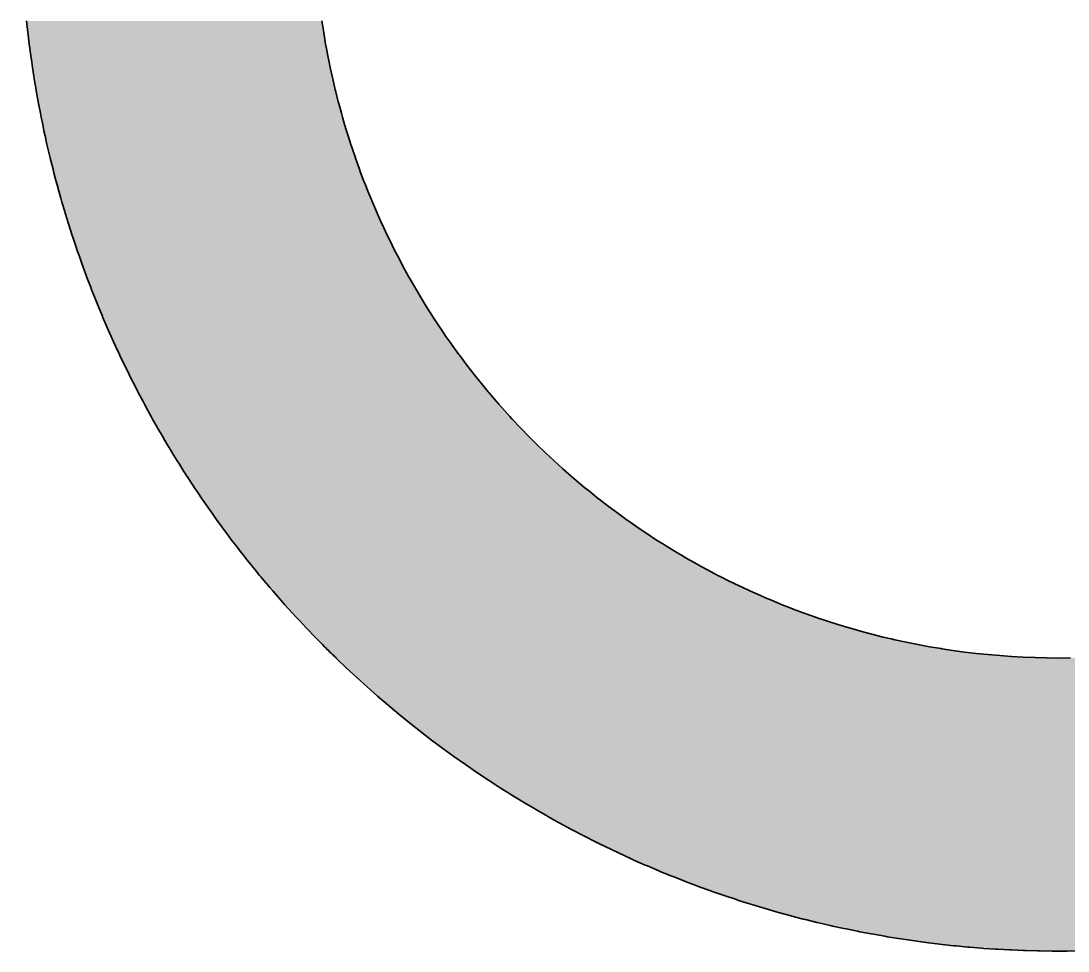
# Model space of a CAD drawing. Header units: inches. Extents: x -225 to -89, y -302 to -258.
# Drawn here: x -169.6341 to -169.4793, y -267.4532 to -267.3157 of the extents above; entities that cross this region are included whole.
import ezdxf

# ---------------------------------------------------------------- set-up
doc = ezdxf.new("R2010")
doc.units = ezdxf.units.IN
doc.header["$MEASUREMENT"] = 0
doc.layers.add('A-Elev-Line-01', color=252, linetype='Continuous', lineweight=35)

# ---------------------------------------------------------------- blocks, each defined once
blk = doc.blocks.new('*U15')
at = {"color": 40, "linetype": 'Continuous'}
for p, q in [((629.392, 1126.053), (629.392, 1126.049)), ((629.392, 1126.049), (629.505, 1125.035)), ((655.085, 1126.053), (655.086, 1126.049)), ((655.086, 1126.049), (655.243, 1125.035)), ((629.505, 1125.035), (629.526, 1124.85)), ((655.243, 1125.035), (655.274, 1124.85)), ((629.526, 1124.85), (629.629, 1124.023)), ((655.274, 1124.85), (655.415, 1124.023)), ((629.629, 1124.023), (629.675, 1123.649)), ((629.675, 1123.649), (629.763, 1123.014)), ((655.415, 1124.023), (655.485, 1123.649)), ((655.485, 1123.649), (655.604, 1123.014)), ((629.763, 1123.014), (629.841, 1122.449)), ((629.841, 1122.449), (629.908, 1122.009)), ((655.604, 1123.014), (655.719, 1122.449)), ((655.719, 1122.449), (655.808, 1122.009)), ((629.908, 1122.009), (630.023, 1121.252)), ((655.808, 1122.009), (655.974, 1121.252)), ((630.023, 1121.252), (630.064, 1121.006)), ((630.064, 1121.006), (630.221, 1120.058)), ((655.974, 1121.252), (656.029, 1121.006)), ((656.029, 1121.006), (656.253, 1120.058)), ((630.221, 1120.058), (630.23, 1120.008)), ((630.23, 1120.008), (630.409, 1119.013)), ((656.253, 1120.058), (656.265, 1120.008)), ((656.265, 1120.008), (656.517, 1119.013)), ((630.409, 1119.013), (630.435, 1118.866)), ((630.435, 1118.866), (630.599, 1118.022)), ((656.517, 1119.013), (656.556, 1118.866)), ((656.556, 1118.866), (656.784, 1118.022)), ((630.599, 1118.022), (630.665, 1117.677)), ((656.784, 1118.022), (656.884, 1117.677)), ((630.665, 1117.677), (630.798, 1117.036)), ((630.798, 1117.036), (630.911, 1116.492)), ((656.884, 1117.677), (657.068, 1117.036)), ((657.068, 1117.036), (657.234, 1116.492)), ((630.911, 1116.492), (631.008, 1116.054)), ((631.008, 1116.054), (631.173, 1115.31)), ((657.234, 1116.492), (657.367, 1116.054)), ((657.367, 1116.054), (657.607, 1115.31)), ((631.173, 1115.31), (631.228, 1115.078)), ((631.228, 1115.078), (631.451, 1114.131)), ((657.607, 1115.31), (657.681, 1115.078)), ((657.681, 1115.078), (658.003, 1114.131)), ((631.451, 1114.131), (631.457, 1114.106)), ((631.457, 1114.106), (631.698, 1113.139)), ((658.003, 1114.131), (658.011, 1114.106)), ((658.011, 1114.106), (658.356, 1113.139)), ((631.698, 1113.139), (631.744, 1112.956)), ((658.356, 1113.139), (658.425, 1112.956)), ((631.744, 1112.956), (631.949, 1112.179)), ((658.425, 1112.956), (658.717, 1112.179)), ((631.949, 1112.179), (632.053, 1111.786)), ((632.053, 1111.786), (632.21, 1111.224)), ((658.717, 1112.179), (658.871, 1111.786)), ((658.871, 1111.786), (659.092, 1111.224)), ((632.21, 1111.224), (632.378, 1110.619)), ((632.378, 1110.619), (632.479, 1110.275)), ((659.092, 1111.224), (659.341, 1110.619)), ((659.341, 1110.619), (659.483, 1110.275)), ((632.479, 1110.275), (632.718, 1109.457)), ((659.483, 1110.275), (659.835, 1109.457)), ((632.718, 1109.457), (632.757, 1109.332)), ((632.757, 1109.332), (633.045, 1108.396)), ((659.835, 1109.457), (659.889, 1109.332)), ((659.889, 1109.332), (660.309, 1108.396)), ((633.045, 1108.396), (633.074, 1108.3)), ((633.074, 1108.3), (633.343, 1107.467)), ((660.309, 1108.396), (660.354, 1108.3)), ((660.354, 1108.3), (660.745, 1107.467)), ((633.343, 1107.467), (633.445, 1107.148)), ((633.445, 1107.148), (633.649, 1106.545)), ((660.745, 1107.467), (660.9, 1107.148)), ((660.9, 1107.148), (661.195, 1106.545)), ((633.649, 1106.545), (633.832, 1106)), ((633.832, 1106), (633.963, 1105.63)), ((661.195, 1106.545), (661.471, 1106)), ((661.471, 1106), (661.659, 1105.63)), ((633.963, 1105.63), (634.234, 1104.858)), ((661.659, 1105.63), (662.066, 1104.858)), ((634.234, 1104.858), (634.284, 1104.722)), ((634.284, 1104.722), (634.615, 1103.822)), ((662.066, 1104.858), (662.138, 1104.722)), ((662.138, 1104.722), (662.631, 1103.822)), ((634.615, 1103.822), (634.652, 1103.722)), ((634.652, 1103.722), (634.955, 1102.93)), ((662.631, 1103.822), (662.688, 1103.722)), ((662.688, 1103.722), (663.139, 1102.93)), ((634.955, 1102.93), (635.084, 1102.591)), ((635.084, 1102.591), (635.301, 1102.046)), ((663.139, 1102.93), (663.339, 1102.591)), ((663.339, 1102.591), (663.66, 1102.046)), ((635.301, 1102.046), (635.532, 1101.466)), ((635.532, 1101.466), (635.654, 1101.171)), ((663.66, 1102.046), (664.015, 1101.466)), ((664.015, 1101.466), (664.196, 1101.171)), ((635.654, 1101.171), (635.995, 1100.347)), ((664.196, 1101.171), (664.718, 1100.347)), ((635.995, 1100.347), (636.013, 1100.304)), ((636.013, 1100.304), (636.382, 1099.446)), ((664.718, 1100.347), (664.745, 1100.304)), ((664.745, 1100.304), (665.308, 1099.446)), ((636.382, 1099.446), (636.473, 1099.235)), ((636.473, 1099.235), (636.757, 1098.597)), ((636.757, 1098.597), (636.965, 1098.129)), ((665.308, 1099.446), (665.451, 1099.235)), ((665.451, 1099.235), (665.884, 1098.597)), ((665.884, 1098.597), (666.213, 1098.129)), ((636.965, 1098.129), (637.137, 1097.757)), ((637.137, 1097.757), (637.473, 1097.029)), ((666.213, 1098.129), (666.474, 1097.757)), ((666.474, 1097.757), (667.003, 1097.029)), ((637.473, 1097.029), (637.522, 1096.927)), ((637.522, 1096.927), (637.914, 1096.106)), ((667.003, 1097.029), (667.077, 1096.927)), ((667.077, 1096.927), (667.693, 1096.106)), ((637.914, 1096.106), (637.995, 1095.937)), ((637.995, 1095.937), (638.312, 1095.295)), ((667.693, 1096.106), (667.824, 1095.937)), ((667.824, 1095.937), (668.322, 1095.295)), ((638.312, 1095.295), (638.531, 1094.851)), ((668.322, 1095.295), (668.678, 1094.851)), ((638.531, 1094.851), (638.714, 1094.495)), ((638.714, 1094.495), (639.083, 1093.773)), ((668.678, 1094.851), (668.964, 1094.495)), ((668.964, 1094.495), (669.561, 1093.773)), ((639.083, 1093.773), (639.119, 1093.704)), ((639.119, 1093.704), (639.531, 1092.924)), ((669.561, 1093.773), (669.618, 1093.704)), ((669.618, 1093.704), (670.285, 1092.924)), ((639.531, 1092.924), (639.648, 1092.703)), ((639.648, 1092.703), (639.947, 1092.155)), ((670.285, 1092.924), (670.48, 1092.703)), ((670.48, 1092.703), (670.964, 1092.155)), ((639.947, 1092.155), (640.228, 1091.64)), ((640.228, 1091.64), (640.365, 1091.396)), ((640.365, 1091.396), (640.786, 1090.649)), ((670.964, 1092.155), (671.433, 1091.64)), ((671.433, 1091.64), (671.655, 1091.396)), ((671.655, 1091.396), (672.358, 1090.649)), ((640.786, 1090.649), (640.822, 1090.585)), ((640.822, 1090.585), (641.213, 1089.912)), ((672.358, 1090.649), (672.42, 1090.585)), ((672.42, 1090.585), (673.073, 1089.912)), ((641.213, 1089.912), (641.43, 1089.538)), ((641.43, 1089.538), (641.64, 1089.187)), ((673.073, 1089.912), (673.448, 1089.538)), ((673.448, 1089.538), (673.799, 1089.187)), ((641.64, 1089.187), (642.053, 1088.499)), ((673.799, 1089.187), (674.511, 1088.499)), ((642.053, 1088.499), (642.068, 1088.474)), ((642.068, 1088.474), (642.501, 1087.773)), ((642.501, 1087.773), (642.689, 1087.469)), ((674.511, 1088.499), (674.537, 1088.474)), ((674.537, 1088.474), (675.286, 1087.773)), ((675.286, 1087.773), (675.62, 1087.469)), ((642.689, 1087.469), (642.934, 1087.083)), ((642.934, 1087.083), (643.338, 1086.447)), ((675.62, 1087.469), (676.046, 1087.083)), ((676.046, 1087.083), (676.769, 1086.447)), ((643.338, 1086.447), (643.366, 1086.406)), ((643.366, 1086.406), (643.801, 1085.74)), ((676.769, 1086.447), (676.816, 1086.406)), ((676.816, 1086.406), (677.598, 1085.74)), ((643.801, 1085.74), (644.002, 1085.435)), ((644.002, 1085.435), (644.236, 1085.088)), ((644.236, 1085.088), (644.667, 1084.448)), ((677.598, 1085.74), (677.969, 1085.435)), ((677.969, 1085.435), (678.39, 1085.088)), ((678.39, 1085.088), (679.192, 1084.448)), ((644.667, 1084.448), (644.679, 1084.431)), ((644.679, 1084.431), (645.102, 1083.82)), ((679.192, 1084.448), (679.213, 1084.431)), ((679.213, 1084.431), (680.004, 1083.82)), ((645.102, 1083.82), (645.369, 1083.436)), ((645.369, 1083.436), (645.533, 1083.206)), ((645.533, 1083.206), (645.963, 1082.604)), ((680.004, 1083.82), (680.518, 1083.436)), ((680.518, 1083.436), (680.826, 1083.206)), ((680.826, 1083.206), (681.657, 1082.604)), ((645.963, 1082.604), (646.073, 1082.451)), ((646.073, 1082.451), (646.392, 1082.016)), ((681.657, 1082.604), (681.877, 1082.451)), ((681.877, 1082.451), (682.498, 1082.016)), ((646.392, 1082.016), (646.789, 1081.475)), ((646.789, 1081.475), (646.814, 1081.442)), ((646.814, 1081.442), (647.238, 1080.881)), ((682.498, 1082.016), (683.299, 1081.475)), ((683.299, 1081.475), (683.348, 1081.442)), ((683.348, 1081.442), (684.208, 1080.881)), ((647.238, 1080.881), (647.519, 1080.509)), ((647.519, 1080.509), (647.656, 1080.333)), ((684.208, 1080.881), (684.797, 1080.509)), ((684.797, 1080.509), (685.076, 1080.333)), ((647.656, 1080.333), (648.07, 1079.799)), ((648.07, 1079.799), (648.262, 1079.552)), ((648.262, 1079.552), (648.48, 1079.28)), ((685.076, 1080.333), (685.952, 1079.799)), ((685.952, 1079.799), (686.373, 1079.552)), ((686.373, 1079.552), (686.837, 1079.28)), ((648.48, 1079.28), (648.883, 1078.774)), ((648.883, 1078.774), (649.017, 1078.606)), ((649.017, 1078.606), (649.283, 1078.283)), ((686.837, 1079.28), (687.73, 1078.774)), ((687.73, 1078.774), (688.038, 1078.606)), ((688.038, 1078.606), (688.631, 1078.283)), ((649.283, 1078.283), (649.674, 1077.806)), ((649.674, 1077.806), (649.785, 1077.67)), ((649.785, 1077.67), (650.061, 1077.343)), ((688.631, 1078.283), (689.539, 1077.806)), ((689.539, 1077.806), (689.807, 1077.67)), ((689.807, 1077.67), (690.455, 1077.343)), ((650.061, 1077.343), (650.439, 1076.895)), ((650.439, 1076.895), (650.566, 1076.745)), ((650.566, 1076.745), (650.811, 1076.461)), ((690.455, 1077.343), (691.378, 1076.895)), ((691.378, 1076.895), (691.701, 1076.745)), ((691.701, 1076.745), (692.309, 1076.461)), ((650.811, 1076.461), (651.174, 1076.043)), ((651.174, 1076.043), (651.359, 1075.83)), ((651.359, 1075.83), (651.528, 1075.639)), ((692.309, 1076.461), (693.245, 1076.043)), ((693.245, 1076.043), (693.743, 1075.83)), ((693.743, 1075.83), (694.189, 1075.639)), ((651.528, 1075.639), (651.874, 1075.25)), ((651.874, 1075.25), (652.164, 1074.925)), ((652.164, 1074.925), (652.208, 1074.876)), ((694.189, 1075.639), (695.139, 1075.25)), ((695.139, 1075.25), (695.969, 1074.925)), ((695.969, 1074.925), (696.094, 1074.876)), ((652.208, 1074.876), (652.536, 1074.518)), ((652.536, 1074.518), (652.85, 1074.174)), ((652.85, 1074.174), (652.981, 1074.032)), ((652.981, 1074.032), (653.155, 1073.847)), ((696.094, 1074.876), (697.056, 1074.518)), ((697.056, 1074.518), (698.023, 1074.174)), ((698.023, 1074.174), (698.446, 1074.032)), ((698.446, 1074.032), (698.995, 1073.847)), ((653.155, 1073.847), (653.448, 1073.534)), ((653.448, 1073.534), (653.727, 1073.237)), ((653.727, 1073.237), (653.81, 1073.149)), ((653.81, 1073.149), (653.996, 1072.956)), ((698.995, 1073.847), (699.973, 1073.534)), ((699.973, 1073.534), (700.955, 1073.237)), ((700.955, 1073.237), (701.263, 1073.149)), ((701.263, 1073.149), (701.942, 1072.956)), ((653.996, 1072.956), (654.253, 1072.69)), ((654.253, 1072.69), (654.494, 1072.44)), ((654.494, 1072.44), (654.65, 1072.278)), ((654.65, 1072.278), (654.722, 1072.206)), ((654.722, 1072.206), (654.938, 1071.987)), ((701.942, 1072.956), (702.933, 1072.69)), ((702.933, 1072.69), (703.928, 1072.44)), ((703.928, 1072.44), (704.62, 1072.278)), ((704.62, 1072.278), (704.927, 1072.206)), ((704.927, 1072.206), (705.93, 1071.987)), ((654.938, 1071.987), (655.139, 1071.785)), ((655.139, 1071.785), (655.324, 1071.599)), ((655.324, 1071.599), (655.493, 1071.428)), ((655.493, 1071.428), (655.503, 1071.418)), ((655.503, 1071.418), (655.65, 1071.274)), ((655.65, 1071.274), (655.791, 1071.135)), ((705.93, 1071.987), (706.936, 1071.785)), ((706.936, 1071.785), (707.945, 1071.599)), ((707.945, 1071.599), (708.957, 1071.428)), ((708.957, 1071.428), (709.023, 1071.418)), ((709.023, 1071.418), (709.972, 1071.274)), ((709.972, 1071.274), (710.988, 1071.135)), ((655.791, 1071.135), (655.915, 1071.013)), ((655.915, 1071.013), (656.023, 1070.907)), ((656.023, 1070.907), (656.115, 1070.817)), ((656.115, 1070.817), (656.19, 1070.743)), ((656.19, 1070.743), (656.248, 1070.686)), ((656.248, 1070.686), (656.291, 1070.644)), ((656.291, 1070.644), (656.316, 1070.619)), ((656.316, 1070.619), (656.325, 1070.61)), ((656.325, 1070.61), (656.367, 1070.57)), ((656.367, 1070.57), (657.242, 1069.733)), ((710.988, 1071.135), (712.007, 1071.013)), ((712.007, 1071.013), (713.028, 1070.907)), ((713.028, 1070.907), (714.05, 1070.817)), ((714.05, 1070.817), (715.074, 1070.743)), ((715.074, 1070.743), (716.098, 1070.686)), ((716.098, 1070.686), (717.124, 1070.644)), ((717.124, 1070.644), (718.149, 1070.619)), ((718.149, 1070.619), (719.176, 1070.61)), ((720.202, 1070.618), (719.176, 1070.61)), ((657.242, 1069.733), (658.128, 1068.908)), ((658.128, 1068.908), (659.025, 1068.095)), ((659.025, 1068.095), (659.933, 1067.294)), ((659.933, 1067.294), (660.852, 1066.505)), ((660.852, 1066.505), (661.781, 1065.729)), ((661.781, 1065.729), (662.72, 1064.965)), ((662.72, 1064.965), (663.67, 1064.214)), ((663.67, 1064.214), (664.63, 1063.476)), ((664.63, 1063.476), (665.599, 1062.751)), ((665.599, 1062.751), (666.578, 1062.038)), ((666.578, 1062.038), (667.567, 1061.339)), ((667.567, 1061.339), (668.565, 1060.653)), ((668.565, 1060.653), (669.572, 1059.981)), ((669.572, 1059.981), (670.417, 1059.433)), ((670.417, 1059.433), (670.587, 1059.322)), ((670.587, 1059.322), (671.44, 1058.785)), ((671.44, 1058.785), (671.612, 1058.677)), ((671.612, 1058.677), (672.472, 1058.151)), ((672.472, 1058.151), (672.645, 1058.046)), ((672.645, 1058.046), (673.512, 1057.532)), ((673.512, 1057.532), (673.687, 1057.428)), ((673.687, 1057.428), (674.561, 1056.926)), ((674.561, 1056.926), (674.736, 1056.825)), ((674.736, 1056.825), (675.617, 1056.334)), ((675.617, 1056.334), (675.794, 1056.236)), ((675.794, 1056.236), (676.681, 1055.757)), ((676.681, 1055.757), (676.86, 1055.661)), ((676.86, 1055.661), (677.753, 1055.194)), ((677.753, 1055.194), (677.933, 1055.1)), ((677.933, 1055.1), (678.833, 1054.645)), ((678.833, 1054.645), (679.013, 1054.554)), ((679.013, 1054.554), (679.919, 1054.111)), ((679.919, 1054.111), (680.101, 1054.022)), ((680.101, 1054.022), (681.013, 1053.591)), ((681.013, 1053.591), (681.196, 1053.505)), ((681.196, 1053.505), (682.114, 1053.086)), ((682.114, 1053.086), (682.297, 1053.002)), ((682.297, 1053.002), (683.221, 1052.596)), ((683.221, 1052.596), (683.406, 1052.515)), ((683.406, 1052.515), (684.335, 1052.121)), ((684.335, 1052.121), (684.52, 1052.042)), ((684.52, 1052.042), (685.455, 1051.661)), ((685.455, 1051.661), (685.641, 1051.585)), ((685.641, 1051.585), (686.581, 1051.216)), ((686.581, 1051.216), (686.768, 1051.142)), ((686.768, 1051.142), (687.713, 1050.786)), ((687.713, 1050.786), (687.901, 1050.714)), ((687.901, 1050.714), (688.85, 1050.371)), ((688.85, 1050.371), (689.04, 1050.302)), ((689.04, 1050.302), (689.993, 1049.971)), ((689.993, 1049.971), (690.183, 1049.905)), ((690.183, 1049.905), (691.142, 1049.587)), ((691.142, 1049.587), (691.333, 1049.524)), ((691.333, 1049.524), (692.295, 1049.218)), ((692.295, 1049.218), (692.487, 1049.158)), ((692.487, 1049.158), (693.453, 1048.865)), ((693.453, 1048.865), (693.645, 1048.807)), ((693.645, 1048.807), (694.616, 1048.527)), ((694.616, 1048.527), (694.809, 1048.472)), ((694.809, 1048.472), (695.783, 1048.205)), ((695.783, 1048.205), (695.977, 1048.152)), ((695.977, 1048.152), (696.955, 1047.899)), ((696.955, 1047.899), (697.149, 1047.849)), ((697.149, 1047.849), (698.131, 1047.608)), ((698.131, 1047.608), (698.325, 1047.561)), ((698.325, 1047.561), (699.31, 1047.333)), ((699.31, 1047.333), (699.505, 1047.288)), ((699.505, 1047.288), (700.493, 1047.074)), ((700.493, 1047.074), (700.688, 1047.032)), ((700.688, 1047.032), (701.68, 1046.831)), ((701.68, 1046.831), (701.875, 1046.792)), ((701.875, 1046.792), (702.869, 1046.604)), ((702.869, 1046.604), (703.064, 1046.567)), ((703.064, 1046.567), (704.062, 1046.393)), ((704.062, 1046.393), (704.257, 1046.358)), ((704.257, 1046.358), (705.257, 1046.197)), ((705.257, 1046.197), (705.452, 1046.166)), ((705.452, 1046.166), (706.455, 1046.018)), ((706.455, 1046.018), (706.65, 1045.989)), ((706.65, 1045.989), (707.656, 1045.855)), ((707.656, 1045.855), (707.85, 1045.829)), ((707.85, 1045.829), (708.859, 1045.708)), ((708.859, 1045.708), (709.053, 1045.684)), ((709.053, 1045.684), (710.064, 1045.577)), ((710.064, 1045.577), (710.256, 1045.556)), ((710.256, 1045.556), (711.271, 1045.462)), ((711.271, 1045.462), (711.462, 1045.444)), ((711.462, 1045.444), (712.479, 1045.363)), ((712.479, 1045.363), (712.669, 1045.348)), ((712.669, 1045.348), (713.69, 1045.281)), ((713.69, 1045.281), (713.877, 1045.268)), ((713.877, 1045.268), (714.904, 1045.215)), ((714.904, 1045.215), (715.086, 1045.205)), ((715.086, 1045.205), (716.121, 1045.165)), ((716.121, 1045.165), (716.296, 1045.158)), ((716.296, 1045.158), (717.346, 1045.131)), ((717.346, 1045.131), (717.506, 1045.127)), ((717.506, 1045.127), (718.605, 1045.113)), ((718.717, 1045.112), (718.605, 1045.113)), ((719.928, 1045.113), (718.717, 1045.112)), ((720.856, 1045.127), (719.928, 1045.113))]:
    blk.add_line(p, q, dxfattribs=at)
for points in [[(629.392, 1126.053), (629.392, 1126.049), (655.086, 1126.049)], [(629.392, 1126.049), (629.505, 1125.035), (655.243, 1125.035)], [(629.505, 1125.035), (629.526, 1124.85), (655.274, 1124.85)], [(629.526, 1124.85), (629.629, 1124.023), (655.415, 1124.023)], [(629.629, 1124.023), (629.675, 1123.649), (655.485, 1123.649)], [(629.675, 1123.649), (629.763, 1123.014), (655.604, 1123.014)], [(629.763, 1123.014), (629.841, 1122.449), (655.719, 1122.449)], [(629.841, 1122.449), (629.908, 1122.009), (655.808, 1122.009)], [(629.908, 1122.009), (630.023, 1121.252), (655.974, 1121.252)], [(630.023, 1121.252), (630.064, 1121.006), (656.029, 1121.006)], [(630.064, 1121.006), (630.221, 1120.058), (656.253, 1120.058)], [(630.221, 1120.058), (630.23, 1120.008), (656.265, 1120.008)], [(630.23, 1120.008), (630.409, 1119.013), (656.517, 1119.013)], [(630.409, 1119.013), (630.435, 1118.866), (656.556, 1118.866)], [(630.435, 1118.866), (630.599, 1118.022), (656.784, 1118.022)], [(630.599, 1118.022), (630.665, 1117.677), (656.884, 1117.677)], [(630.665, 1117.677), (630.798, 1117.036), (657.068, 1117.036)], [(630.798, 1117.036), (630.911, 1116.492), (657.234, 1116.492)], [(630.911, 1116.492), (631.008, 1116.054), (657.367, 1116.054)], [(631.008, 1116.054), (631.173, 1115.31), (657.607, 1115.31)], [(631.173, 1115.31), (631.228, 1115.078), (657.681, 1115.078)], [(631.228, 1115.078), (631.451, 1114.131), (658.003, 1114.131)], [(631.451, 1114.131), (631.457, 1114.106), (658.011, 1114.106)], [(631.457, 1114.106), (631.698, 1113.139), (658.356, 1113.139)], [(631.698, 1113.139), (631.744, 1112.956), (658.425, 1112.956)], [(631.744, 1112.956), (631.949, 1112.179), (658.717, 1112.179)], [(631.949, 1112.179), (632.053, 1111.786), (658.871, 1111.786)], [(632.053, 1111.786), (632.21, 1111.224), (659.092, 1111.224)], [(632.21, 1111.224), (632.378, 1110.619), (659.341, 1110.619)], [(632.378, 1110.619), (632.479, 1110.275), (659.483, 1110.275)], [(632.479, 1110.275), (632.718, 1109.457), (659.835, 1109.457)], [(632.718, 1109.457), (632.757, 1109.332), (659.889, 1109.332)], [(632.757, 1109.332), (633.045, 1108.396), (660.309, 1108.396)], [(633.045, 1108.396), (633.074, 1108.3), (660.354, 1108.3)], [(633.074, 1108.3), (633.343, 1107.467), (660.745, 1107.467)], [(633.343, 1107.467), (633.445, 1107.148), (660.9, 1107.148)], [(633.445, 1107.148), (633.649, 1106.545), (661.195, 1106.545)], [(633.649, 1106.545), (633.832, 1106), (661.471, 1106)], [(633.832, 1106), (633.963, 1105.63), (661.659, 1105.63)], [(633.963, 1105.63), (634.234, 1104.858), (662.066, 1104.858)], [(634.234, 1104.858), (634.284, 1104.722), (662.138, 1104.722)], [(634.284, 1104.722), (634.615, 1103.822), (662.631, 1103.822)], [(634.615, 1103.822), (634.652, 1103.722), (662.688, 1103.722)], [(634.652, 1103.722), (634.955, 1102.93), (663.139, 1102.93)], [(634.955, 1102.93), (635.084, 1102.591), (663.339, 1102.591)], [(635.084, 1102.591), (635.301, 1102.046), (663.66, 1102.046)], [(635.301, 1102.046), (635.532, 1101.466), (664.015, 1101.466)], [(635.532, 1101.466), (635.654, 1101.171), (664.196, 1101.171)], [(635.654, 1101.171), (635.995, 1100.347), (664.718, 1100.347)], [(635.995, 1100.347), (636.013, 1100.304), (664.745, 1100.304)], [(636.013, 1100.304), (636.382, 1099.446), (665.308, 1099.446)], [(636.382, 1099.446), (636.473, 1099.235), (665.451, 1099.235)], [(636.473, 1099.235), (636.757, 1098.597), (665.884, 1098.597)], [(636.757, 1098.597), (636.965, 1098.129), (666.213, 1098.129)], [(636.965, 1098.129), (637.137, 1097.757), (666.474, 1097.757)], [(637.137, 1097.757), (637.473, 1097.029), (667.003, 1097.029)], [(637.473, 1097.029), (637.522, 1096.927), (667.077, 1096.927)], [(637.522, 1096.927), (637.914, 1096.106), (667.693, 1096.106)], [(637.914, 1096.106), (637.995, 1095.937), (667.824, 1095.937)], [(637.995, 1095.937), (638.312, 1095.295), (668.322, 1095.295)], [(638.312, 1095.295), (638.531, 1094.851), (668.678, 1094.851)], [(638.531, 1094.851), (638.714, 1094.495), (668.964, 1094.495)], [(638.714, 1094.495), (639.083, 1093.773), (669.561, 1093.773)], [(639.083, 1093.773), (639.119, 1093.704), (669.618, 1093.704)], [(639.119, 1093.704), (639.531, 1092.924), (670.285, 1092.924)], [(639.531, 1092.924), (639.648, 1092.703), (670.48, 1092.703)], [(639.648, 1092.703), (639.947, 1092.155), (670.964, 1092.155)], [(639.947, 1092.155), (640.228, 1091.64), (671.433, 1091.64)], [(640.228, 1091.64), (640.365, 1091.396), (671.655, 1091.396)], [(640.365, 1091.396), (640.786, 1090.649), (672.358, 1090.649)], [(640.786, 1090.649), (640.822, 1090.585), (672.42, 1090.585)], [(640.822, 1090.585), (641.213, 1089.912), (673.073, 1089.912)], [(641.213, 1089.912), (641.43, 1089.538), (673.448, 1089.538)], [(641.43, 1089.538), (641.64, 1089.187), (673.799, 1089.187)], [(641.64, 1089.187), (642.053, 1088.499), (674.511, 1088.499)], [(642.053, 1088.499), (642.068, 1088.474), (674.537, 1088.474)], [(642.068, 1088.474), (642.501, 1087.773), (675.286, 1087.773)], [(642.501, 1087.773), (642.689, 1087.469), (675.62, 1087.469)], [(642.689, 1087.469), (642.934, 1087.083), (676.046, 1087.083)], [(642.934, 1087.083), (643.338, 1086.447), (676.769, 1086.447)], [(643.338, 1086.447), (643.366, 1086.406), (676.816, 1086.406)], [(643.366, 1086.406), (643.801, 1085.74), (677.598, 1085.74)], [(643.801, 1085.74), (644.002, 1085.435), (677.969, 1085.435)], [(644.002, 1085.435), (644.236, 1085.088), (678.39, 1085.088)], [(644.236, 1085.088), (644.667, 1084.448), (679.192, 1084.448)], [(644.667, 1084.448), (644.679, 1084.431), (679.213, 1084.431)], [(644.679, 1084.431), (645.102, 1083.82), (680.004, 1083.82)], [(645.102, 1083.82), (645.369, 1083.436), (680.518, 1083.436)], [(645.369, 1083.436), (645.533, 1083.206), (680.826, 1083.206)], [(645.533, 1083.206), (645.963, 1082.604), (681.657, 1082.604)], [(645.963, 1082.604), (646.073, 1082.451), (681.877, 1082.451)], [(646.073, 1082.451), (646.392, 1082.016), (682.498, 1082.016)], [(646.392, 1082.016), (646.789, 1081.475), (683.299, 1081.475)], [(646.789, 1081.475), (646.814, 1081.442), (683.348, 1081.442)], [(646.814, 1081.442), (647.238, 1080.881), (684.208, 1080.881)], [(647.238, 1080.881), (647.519, 1080.509), (684.797, 1080.509)], [(647.519, 1080.509), (647.656, 1080.333), (685.076, 1080.333)], [(647.656, 1080.333), (648.07, 1079.799), (685.952, 1079.799)], [(648.07, 1079.799), (648.262, 1079.552), (686.373, 1079.552)], [(648.262, 1079.552), (648.48, 1079.28), (686.837, 1079.28)], [(648.48, 1079.28), (648.883, 1078.774), (687.73, 1078.774)], [(648.883, 1078.774), (649.017, 1078.606), (688.038, 1078.606)], [(649.017, 1078.606), (649.283, 1078.283), (688.631, 1078.283)], [(649.283, 1078.283), (649.674, 1077.806), (689.539, 1077.806)], [(649.674, 1077.806), (649.785, 1077.67), (689.807, 1077.67)], [(649.785, 1077.67), (650.061, 1077.343), (690.455, 1077.343)], [(650.061, 1077.343), (650.439, 1076.895), (691.378, 1076.895)], [(650.439, 1076.895), (650.566, 1076.745), (691.701, 1076.745)], [(650.566, 1076.745), (650.811, 1076.461), (692.309, 1076.461)], [(650.811, 1076.461), (651.174, 1076.043), (693.245, 1076.043)], [(651.174, 1076.043), (651.359, 1075.83), (693.743, 1075.83)], [(651.359, 1075.83), (651.528, 1075.639), (694.189, 1075.639)], [(651.528, 1075.639), (651.874, 1075.25), (695.139, 1075.25)], [(651.874, 1075.25), (652.164, 1074.925), (695.969, 1074.925)], [(652.164, 1074.925), (652.208, 1074.876), (696.094, 1074.876)], [(652.208, 1074.876), (652.536, 1074.518), (697.056, 1074.518)], [(652.536, 1074.518), (652.85, 1074.174), (698.023, 1074.174)], [(652.85, 1074.174), (652.981, 1074.032), (698.446, 1074.032)], [(652.981, 1074.032), (653.155, 1073.847), (698.995, 1073.847)], [(653.155, 1073.847), (653.448, 1073.534), (699.973, 1073.534)], [(653.448, 1073.534), (653.727, 1073.237), (700.955, 1073.237)], [(653.727, 1073.237), (653.81, 1073.149), (701.263, 1073.149)], [(653.81, 1073.149), (653.996, 1072.956), (701.942, 1072.956)], [(653.996, 1072.956), (654.253, 1072.69), (702.933, 1072.69)], [(654.253, 1072.69), (654.494, 1072.44), (703.928, 1072.44)], [(654.494, 1072.44), (654.65, 1072.278), (704.62, 1072.278)], [(654.65, 1072.278), (654.722, 1072.206), (704.927, 1072.206)], [(654.722, 1072.206), (654.938, 1071.987), (705.93, 1071.987)], [(654.938, 1071.987), (655.139, 1071.785), (706.936, 1071.785)], [(655.139, 1071.785), (655.324, 1071.599), (707.945, 1071.599)], [(655.324, 1071.599), (655.493, 1071.428), (708.957, 1071.428)], [(655.493, 1071.428), (655.503, 1071.418), (709.023, 1071.418)], [(655.503, 1071.418), (655.65, 1071.274), (709.972, 1071.274)], [(655.65, 1071.274), (655.791, 1071.135), (710.988, 1071.135)], [(655.791, 1071.135), (655.915, 1071.013), (712.007, 1071.013)], [(655.915, 1071.013), (656.023, 1070.907), (713.028, 1070.907)], [(656.023, 1070.907), (656.115, 1070.817), (714.05, 1070.817)], [(656.115, 1070.817), (656.19, 1070.743), (715.074, 1070.743)], [(656.19, 1070.743), (656.248, 1070.686), (716.098, 1070.686)], [(656.248, 1070.686), (656.291, 1070.644), (717.124, 1070.644)], [(656.291, 1070.644), (656.316, 1070.619), (718.149, 1070.619)], [(656.316, 1070.619), (656.325, 1070.61), (719.176, 1070.61)], [(656.325, 1070.61), (656.367, 1070.57), (828.943, 1070.57)], [(656.367, 1070.57), (657.242, 1069.733), (828.943, 1069.733)], [(720.202, 1070.618), (719.176, 1070.61), (828.943, 1070.61)], [(657.242, 1069.733), (658.128, 1068.908), (828.943, 1068.908)], [(658.128, 1068.908), (659.025, 1068.095), (828.943, 1068.095)], [(659.025, 1068.095), (659.933, 1067.294), (828.943, 1067.294)], [(659.933, 1067.294), (660.852, 1066.505), (828.943, 1066.505)], [(660.852, 1066.505), (661.781, 1065.729), (828.943, 1065.729)], [(661.781, 1065.729), (662.72, 1064.965), (828.943, 1064.965)], [(662.72, 1064.965), (663.67, 1064.214), (828.943, 1064.214)], [(663.67, 1064.214), (664.63, 1063.476), (828.943, 1063.476)], [(664.63, 1063.476), (665.599, 1062.751), (828.943, 1062.751)], [(665.599, 1062.751), (666.578, 1062.038), (828.943, 1062.038)], [(666.578, 1062.038), (667.567, 1061.339), (828.943, 1061.339)], [(667.567, 1061.339), (668.565, 1060.653), (828.943, 1060.653)], [(668.565, 1060.653), (669.572, 1059.981), (828.943, 1059.981)], [(669.572, 1059.981), (670.417, 1059.433), (828.943, 1059.433)], [(670.417, 1059.433), (670.587, 1059.322), (767.851, 1059.322)], [(670.587, 1059.322), (671.44, 1058.785), (767.002, 1058.785)], [(671.44, 1058.785), (671.612, 1058.677), (766.826, 1058.677)], [(671.612, 1058.677), (672.472, 1058.151), (765.97, 1058.151)], [(672.472, 1058.151), (672.645, 1058.046), (765.793, 1058.046)], [(672.645, 1058.046), (673.512, 1057.532), (764.93, 1057.532)], [(673.512, 1057.532), (673.687, 1057.428), (764.751, 1057.428)], [(673.687, 1057.428), (674.561, 1056.926), (763.882, 1056.926)], [(674.561, 1056.926), (674.736, 1056.825), (763.702, 1056.825)], [(674.736, 1056.825), (675.617, 1056.334), (762.826, 1056.334)], [(675.617, 1056.334), (675.794, 1056.236), (762.644, 1056.236)], [(675.794, 1056.236), (676.681, 1055.757), (761.761, 1055.757)], [(676.681, 1055.757), (676.86, 1055.661), (761.578, 1055.661)], [(676.86, 1055.661), (677.753, 1055.194), (760.69, 1055.194)], [(677.753, 1055.194), (677.933, 1055.1), (760.505, 1055.1)], [(677.933, 1055.1), (678.833, 1054.645), (759.61, 1054.645)], [(678.833, 1054.645), (679.013, 1054.554), (759.425, 1054.554)], [(679.013, 1054.554), (679.919, 1054.111), (758.524, 1054.111)], [(679.919, 1054.111), (680.101, 1054.022), (758.337, 1054.022)], [(680.101, 1054.022), (681.013, 1053.591), (757.43, 1053.591)], [(681.013, 1053.591), (681.196, 1053.505), (757.242, 1053.505)], [(681.196, 1053.505), (682.114, 1053.086), (756.33, 1053.086)], [(682.114, 1053.086), (682.297, 1053.002), (756.14, 1053.002)], [(682.297, 1053.002), (683.221, 1052.596), (755.222, 1052.596)], [(683.221, 1052.596), (683.406, 1052.515), (755.032, 1052.515)], [(683.406, 1052.515), (684.335, 1052.121), (754.109, 1052.121)], [(684.335, 1052.121), (684.52, 1052.042), (753.917, 1052.042)], [(684.52, 1052.042), (685.455, 1051.661), (752.989, 1051.661)], [(685.455, 1051.661), (685.641, 1051.585), (752.796, 1051.585)], [(685.641, 1051.585), (686.581, 1051.216), (751.863, 1051.216)], [(686.581, 1051.216), (686.768, 1051.142), (751.669, 1051.142)], [(686.768, 1051.142), (687.713, 1050.786), (750.731, 1050.786)], [(687.713, 1050.786), (687.901, 1050.714), (750.536, 1050.714)], [(687.901, 1050.714), (688.85, 1050.371), (749.594, 1050.371)], [(688.85, 1050.371), (689.04, 1050.302), (749.397, 1050.302)], [(689.04, 1050.302), (689.993, 1049.971), (748.451, 1049.971)], [(689.993, 1049.971), (690.183, 1049.905), (748.253, 1049.905)], [(690.183, 1049.905), (691.142, 1049.587), (747.303, 1049.587)], [(691.142, 1049.587), (691.333, 1049.524), (747.104, 1049.524)], [(691.333, 1049.524), (692.295, 1049.218), (746.149, 1049.218)], [(692.295, 1049.218), (692.487, 1049.158), (745.95, 1049.158)], [(692.487, 1049.158), (693.453, 1048.865), (744.991, 1048.865)], [(693.453, 1048.865), (693.645, 1048.807), (744.791, 1048.807)], [(693.645, 1048.807), (694.616, 1048.527), (743.828, 1048.527)], [(694.616, 1048.527), (694.809, 1048.472), (743.627, 1048.472)], [(694.809, 1048.472), (695.783, 1048.205), (742.661, 1048.205)], [(695.783, 1048.205), (695.977, 1048.152), (742.459, 1048.152)], [(695.977, 1048.152), (696.955, 1047.899), (741.49, 1047.899)], [(696.955, 1047.899), (697.149, 1047.849), (741.287, 1047.849)], [(697.149, 1047.849), (698.131, 1047.608), (740.315, 1047.608)], [(698.131, 1047.608), (698.325, 1047.561), (740.111, 1047.561)], [(698.325, 1047.561), (699.31, 1047.333), (739.135, 1047.333)], [(699.31, 1047.333), (699.505, 1047.288), (738.93, 1047.288)], [(699.505, 1047.288), (700.493, 1047.074), (737.953, 1047.074)], [(700.493, 1047.074), (700.688, 1047.032), (737.747, 1047.032)], [(700.688, 1047.032), (701.68, 1046.831), (736.767, 1046.831)], [(701.68, 1046.831), (701.875, 1046.792), (736.56, 1046.792)], [(701.875, 1046.792), (702.869, 1046.604), (735.577, 1046.604)], [(702.869, 1046.604), (703.064, 1046.567), (735.37, 1046.567)], [(703.064, 1046.567), (704.062, 1046.393), (734.385, 1046.393)], [(704.062, 1046.393), (704.257, 1046.358), (734.176, 1046.358)], [(704.257, 1046.358), (705.257, 1046.197), (733.19, 1046.197)], [(705.257, 1046.197), (705.452, 1046.166), (732.98, 1046.166)], [(705.452, 1046.166), (706.455, 1046.018), (731.993, 1046.018)], [(706.455, 1046.018), (706.65, 1045.989), (731.782, 1045.989)], [(706.65, 1045.989), (707.656, 1045.855), (730.793, 1045.855)], [(707.656, 1045.855), (707.85, 1045.829), (730.581, 1045.829)], [(707.85, 1045.829), (708.859, 1045.708), (729.591, 1045.708)], [(708.859, 1045.708), (709.053, 1045.684), (729.377, 1045.684)], [(709.053, 1045.684), (710.064, 1045.577), (728.388, 1045.577)], [(710.064, 1045.577), (710.256, 1045.556), (728.172, 1045.556)], [(710.256, 1045.556), (711.271, 1045.462), (727.182, 1045.462)], [(711.271, 1045.462), (711.462, 1045.444), (726.964, 1045.444)], [(711.462, 1045.444), (712.479, 1045.363), (725.976, 1045.363)], [(712.479, 1045.363), (712.669, 1045.348), (725.755, 1045.348)], [(712.669, 1045.348), (713.69, 1045.281), (724.768, 1045.281)], [(713.69, 1045.281), (713.877, 1045.268), (724.542, 1045.268)], [(713.877, 1045.268), (714.904, 1045.215), (723.559, 1045.215)], [(714.904, 1045.215), (715.086, 1045.205), (723.327, 1045.205)], [(715.086, 1045.205), (716.121, 1045.165), (722.349, 1045.165)], [(716.121, 1045.165), (716.296, 1045.158), (722.104, 1045.158)], [(716.296, 1045.158), (717.346, 1045.131), (721.139, 1045.131)], [(717.346, 1045.131), (717.506, 1045.127), (720.856, 1045.127)], [(717.506, 1045.127), (718.605, 1045.113), (719.928, 1045.113)]]:
    blk.add_solid(points, dxfattribs=at)
at = {"color": 40, "linetype": 'Continuous', "extrusion": (0, 0, -1)}
for points in [[(-629.392, 1126.053), (-655.085, 1126.053), (-655.086, 1126.049)], [(-629.392, 1126.049), (-655.086, 1126.049), (-655.243, 1125.035)], [(-629.505, 1125.035), (-655.243, 1125.035), (-655.274, 1124.85)], [(-629.526, 1124.85), (-655.274, 1124.85), (-655.415, 1124.023)], [(-629.629, 1124.023), (-655.415, 1124.023), (-655.485, 1123.649)], [(-629.675, 1123.649), (-655.485, 1123.649), (-655.604, 1123.014)], [(-629.763, 1123.014), (-655.604, 1123.014), (-655.719, 1122.449)], [(-629.841, 1122.449), (-655.719, 1122.449), (-655.808, 1122.009)], [(-629.908, 1122.009), (-655.808, 1122.009), (-655.974, 1121.252)], [(-630.023, 1121.252), (-655.974, 1121.252), (-656.029, 1121.006)], [(-630.064, 1121.006), (-656.029, 1121.006), (-656.253, 1120.058)], [(-630.221, 1120.058), (-656.253, 1120.058), (-656.265, 1120.008)], [(-630.23, 1120.008), (-656.265, 1120.008), (-656.517, 1119.013)], [(-630.409, 1119.013), (-656.517, 1119.013), (-656.556, 1118.866)], [(-630.435, 1118.866), (-656.556, 1118.866), (-656.784, 1118.022)], [(-630.599, 1118.022), (-656.784, 1118.022), (-656.884, 1117.677)], [(-630.665, 1117.677), (-656.884, 1117.677), (-657.068, 1117.036)], [(-630.798, 1117.036), (-657.068, 1117.036), (-657.234, 1116.492)], [(-630.911, 1116.492), (-657.234, 1116.492), (-657.367, 1116.054)], [(-631.008, 1116.054), (-657.367, 1116.054), (-657.607, 1115.31)], [(-631.173, 1115.31), (-657.607, 1115.31), (-657.681, 1115.078)], [(-631.228, 1115.078), (-657.681, 1115.078), (-658.003, 1114.131)], [(-631.451, 1114.131), (-658.003, 1114.131), (-658.011, 1114.106)], [(-631.457, 1114.106), (-658.011, 1114.106), (-658.356, 1113.139)], [(-631.698, 1113.139), (-658.356, 1113.139), (-658.425, 1112.956)], [(-631.744, 1112.956), (-658.425, 1112.956), (-658.717, 1112.179)], [(-631.949, 1112.179), (-658.717, 1112.179), (-658.871, 1111.786)], [(-632.053, 1111.786), (-658.871, 1111.786), (-659.092, 1111.224)], [(-632.21, 1111.224), (-659.092, 1111.224), (-659.341, 1110.619)], [(-632.378, 1110.619), (-659.341, 1110.619), (-659.483, 1110.275)], [(-632.479, 1110.275), (-659.483, 1110.275), (-659.835, 1109.457)], [(-632.718, 1109.457), (-659.835, 1109.457), (-659.889, 1109.332)], [(-632.757, 1109.332), (-659.889, 1109.332), (-660.309, 1108.396)], [(-633.045, 1108.396), (-660.309, 1108.396), (-660.354, 1108.3)], [(-633.074, 1108.3), (-660.354, 1108.3), (-660.745, 1107.467)], [(-633.343, 1107.467), (-660.745, 1107.467), (-660.9, 1107.148)], [(-633.445, 1107.148), (-660.9, 1107.148), (-661.195, 1106.545)], [(-633.649, 1106.545), (-661.195, 1106.545), (-661.471, 1106)], [(-633.832, 1106), (-661.471, 1106), (-661.659, 1105.63)], [(-633.963, 1105.63), (-661.659, 1105.63), (-662.066, 1104.858)], [(-634.234, 1104.858), (-662.066, 1104.858), (-662.138, 1104.722)], [(-634.284, 1104.722), (-662.138, 1104.722), (-662.631, 1103.822)], [(-634.615, 1103.822), (-662.631, 1103.822), (-662.688, 1103.722)], [(-634.652, 1103.722), (-662.688, 1103.722), (-663.139, 1102.93)], [(-634.955, 1102.93), (-663.139, 1102.93), (-663.339, 1102.591)], [(-635.084, 1102.591), (-663.339, 1102.591), (-663.66, 1102.046)], [(-635.301, 1102.046), (-663.66, 1102.046), (-664.015, 1101.466)], [(-635.532, 1101.466), (-664.015, 1101.466), (-664.196, 1101.171)], [(-635.654, 1101.171), (-664.196, 1101.171), (-664.718, 1100.347)], [(-635.995, 1100.347), (-664.718, 1100.347), (-664.745, 1100.304)], [(-636.013, 1100.304), (-664.745, 1100.304), (-665.308, 1099.446)], [(-636.382, 1099.446), (-665.308, 1099.446), (-665.451, 1099.235)], [(-636.473, 1099.235), (-665.451, 1099.235), (-665.884, 1098.597)], [(-636.757, 1098.597), (-665.884, 1098.597), (-666.213, 1098.129)], [(-636.965, 1098.129), (-666.213, 1098.129), (-666.474, 1097.757)], [(-637.137, 1097.757), (-666.474, 1097.757), (-667.003, 1097.029)], [(-637.473, 1097.029), (-667.003, 1097.029), (-667.077, 1096.927)], [(-637.522, 1096.927), (-667.077, 1096.927), (-667.693, 1096.106)], [(-637.914, 1096.106), (-667.693, 1096.106), (-667.824, 1095.937)], [(-637.995, 1095.937), (-667.824, 1095.937), (-668.322, 1095.295)], [(-638.312, 1095.295), (-668.322, 1095.295), (-668.678, 1094.851)], [(-638.531, 1094.851), (-668.678, 1094.851), (-668.964, 1094.495)], [(-638.714, 1094.495), (-668.964, 1094.495), (-669.561, 1093.773)], [(-639.083, 1093.773), (-669.561, 1093.773), (-669.618, 1093.704)], [(-639.119, 1093.704), (-669.618, 1093.704), (-670.285, 1092.924)], [(-639.531, 1092.924), (-670.285, 1092.924), (-670.48, 1092.703)], [(-639.648, 1092.703), (-670.48, 1092.703), (-670.964, 1092.155)], [(-639.947, 1092.155), (-670.964, 1092.155), (-671.433, 1091.64)], [(-640.228, 1091.64), (-671.433, 1091.64), (-671.655, 1091.396)], [(-640.365, 1091.396), (-671.655, 1091.396), (-672.358, 1090.649)], [(-640.786, 1090.649), (-672.358, 1090.649), (-672.42, 1090.585)], [(-640.822, 1090.585), (-672.42, 1090.585), (-673.073, 1089.912)], [(-641.213, 1089.912), (-673.073, 1089.912), (-673.448, 1089.538)], [(-641.43, 1089.538), (-673.448, 1089.538), (-673.799, 1089.187)], [(-641.64, 1089.187), (-673.799, 1089.187), (-674.511, 1088.499)], [(-642.053, 1088.499), (-674.511, 1088.499), (-674.537, 1088.474)], [(-642.068, 1088.474), (-674.537, 1088.474), (-675.286, 1087.773)], [(-642.501, 1087.773), (-675.286, 1087.773), (-675.62, 1087.469)], [(-642.689, 1087.469), (-675.62, 1087.469), (-676.046, 1087.083)], [(-642.934, 1087.083), (-676.046, 1087.083), (-676.769, 1086.447)], [(-643.338, 1086.447), (-676.769, 1086.447), (-676.816, 1086.406)], [(-643.366, 1086.406), (-676.816, 1086.406), (-677.598, 1085.74)], [(-643.801, 1085.74), (-677.598, 1085.74), (-677.969, 1085.435)], [(-644.002, 1085.435), (-677.969, 1085.435), (-678.39, 1085.088)], [(-644.236, 1085.088), (-678.39, 1085.088), (-679.192, 1084.448)], [(-644.667, 1084.448), (-679.192, 1084.448), (-679.213, 1084.431)], [(-644.679, 1084.431), (-679.213, 1084.431), (-680.004, 1083.82)], [(-645.102, 1083.82), (-680.004, 1083.82), (-680.518, 1083.436)], [(-645.369, 1083.436), (-680.518, 1083.436), (-680.826, 1083.206)], [(-645.533, 1083.206), (-680.826, 1083.206), (-681.657, 1082.604)], [(-645.963, 1082.604), (-681.657, 1082.604), (-681.877, 1082.451)], [(-646.073, 1082.451), (-681.877, 1082.451), (-682.498, 1082.016)], [(-646.392, 1082.016), (-682.498, 1082.016), (-683.299, 1081.475)], [(-646.789, 1081.475), (-683.299, 1081.475), (-683.348, 1081.442)], [(-646.814, 1081.442), (-683.348, 1081.442), (-684.208, 1080.881)], [(-647.238, 1080.881), (-684.208, 1080.881), (-684.797, 1080.509)], [(-647.519, 1080.509), (-684.797, 1080.509), (-685.076, 1080.333)], [(-647.656, 1080.333), (-685.076, 1080.333), (-685.952, 1079.799)], [(-648.07, 1079.799), (-685.952, 1079.799), (-686.373, 1079.552)], [(-648.262, 1079.552), (-686.373, 1079.552), (-686.837, 1079.28)], [(-648.48, 1079.28), (-686.837, 1079.28), (-687.73, 1078.774)], [(-648.883, 1078.774), (-687.73, 1078.774), (-688.038, 1078.606)], [(-649.017, 1078.606), (-688.038, 1078.606), (-688.631, 1078.283)], [(-649.283, 1078.283), (-688.631, 1078.283), (-689.539, 1077.806)], [(-649.674, 1077.806), (-689.539, 1077.806), (-689.807, 1077.67)], [(-649.785, 1077.67), (-689.807, 1077.67), (-690.455, 1077.343)], [(-650.061, 1077.343), (-690.455, 1077.343), (-691.378, 1076.895)], [(-650.439, 1076.895), (-691.378, 1076.895), (-691.701, 1076.745)], [(-650.566, 1076.745), (-691.701, 1076.745), (-692.309, 1076.461)], [(-650.811, 1076.461), (-692.309, 1076.461), (-693.245, 1076.043)], [(-651.174, 1076.043), (-693.245, 1076.043), (-693.743, 1075.83)], [(-651.359, 1075.83), (-693.743, 1075.83), (-694.189, 1075.639)], [(-651.528, 1075.639), (-694.189, 1075.639), (-695.139, 1075.25)], [(-651.874, 1075.25), (-695.139, 1075.25), (-695.969, 1074.925)], [(-652.164, 1074.925), (-695.969, 1074.925), (-696.094, 1074.876)], [(-652.208, 1074.876), (-696.094, 1074.876), (-697.056, 1074.518)], [(-652.536, 1074.518), (-697.056, 1074.518), (-698.023, 1074.174)], [(-652.85, 1074.174), (-698.023, 1074.174), (-698.446, 1074.032)], [(-652.981, 1074.032), (-698.446, 1074.032), (-698.995, 1073.847)], [(-653.155, 1073.847), (-698.995, 1073.847), (-699.973, 1073.534)], [(-653.448, 1073.534), (-699.973, 1073.534), (-700.955, 1073.237)], [(-653.727, 1073.237), (-700.955, 1073.237), (-701.263, 1073.149)], [(-653.81, 1073.149), (-701.263, 1073.149), (-701.942, 1072.956)], [(-653.996, 1072.956), (-701.942, 1072.956), (-702.933, 1072.69)], [(-654.253, 1072.69), (-702.933, 1072.69), (-703.928, 1072.44)], [(-654.494, 1072.44), (-703.928, 1072.44), (-704.62, 1072.278)], [(-654.65, 1072.278), (-704.62, 1072.278), (-704.927, 1072.206)], [(-654.722, 1072.206), (-704.927, 1072.206), (-705.93, 1071.987)], [(-654.938, 1071.987), (-705.93, 1071.987), (-706.936, 1071.785)], [(-655.139, 1071.785), (-706.936, 1071.785), (-707.945, 1071.599)], [(-655.324, 1071.599), (-707.945, 1071.599), (-708.957, 1071.428)], [(-655.493, 1071.428), (-708.957, 1071.428), (-709.023, 1071.418)], [(-655.503, 1071.418), (-709.023, 1071.418), (-709.972, 1071.274)], [(-655.65, 1071.274), (-709.972, 1071.274), (-710.988, 1071.135)], [(-655.791, 1071.135), (-710.988, 1071.135), (-712.007, 1071.013)], [(-655.915, 1071.013), (-712.007, 1071.013), (-713.028, 1070.907)], [(-656.023, 1070.907), (-713.028, 1070.907), (-714.05, 1070.817)], [(-656.115, 1070.817), (-714.05, 1070.817), (-715.074, 1070.743)], [(-656.19, 1070.743), (-715.074, 1070.743), (-716.098, 1070.686)], [(-656.248, 1070.686), (-716.098, 1070.686), (-717.124, 1070.644)], [(-656.291, 1070.644), (-717.124, 1070.644), (-718.149, 1070.619)], [(-656.316, 1070.619), (-718.149, 1070.619), (-719.176, 1070.61)], [(-656.325, 1070.61), (-828.943, 1070.61), (-828.943, 1070.57)], [(-656.367, 1070.57), (-828.943, 1070.57), (-828.943, 1069.733)], [(-657.242, 1069.733), (-828.943, 1069.733), (-828.943, 1068.908)], [(-658.128, 1068.908), (-828.943, 1068.908), (-828.943, 1068.095)], [(-659.025, 1068.095), (-828.943, 1068.095), (-828.943, 1067.294)], [(-659.933, 1067.294), (-828.943, 1067.294), (-828.943, 1066.505)], [(-660.852, 1066.505), (-828.943, 1066.505), (-828.943, 1065.729)], [(-661.781, 1065.729), (-828.943, 1065.729), (-828.943, 1064.965)], [(-662.72, 1064.965), (-828.943, 1064.965), (-828.943, 1064.214)], [(-663.67, 1064.214), (-828.943, 1064.214), (-828.943, 1063.476)], [(-664.63, 1063.476), (-828.943, 1063.476), (-828.943, 1062.751)], [(-665.599, 1062.751), (-828.943, 1062.751), (-828.943, 1062.038)], [(-666.578, 1062.038), (-828.943, 1062.038), (-828.943, 1061.339)], [(-667.567, 1061.339), (-828.943, 1061.339), (-828.943, 1060.653)], [(-668.565, 1060.653), (-828.943, 1060.653), (-828.943, 1059.981)], [(-669.572, 1059.981), (-828.943, 1059.981), (-828.943, 1059.433)], [(-670.417, 1059.433), (-768.025, 1059.433), (-767.851, 1059.322)], [(-670.587, 1059.322), (-767.851, 1059.322), (-767.002, 1058.785)], [(-671.44, 1058.785), (-767.002, 1058.785), (-766.826, 1058.677)], [(-671.612, 1058.677), (-766.826, 1058.677), (-765.97, 1058.151)], [(-672.472, 1058.151), (-765.97, 1058.151), (-765.793, 1058.046)], [(-672.645, 1058.046), (-765.793, 1058.046), (-764.93, 1057.532)], [(-673.512, 1057.532), (-764.93, 1057.532), (-764.751, 1057.428)], [(-673.687, 1057.428), (-764.751, 1057.428), (-763.882, 1056.926)], [(-674.561, 1056.926), (-763.882, 1056.926), (-763.702, 1056.825)], [(-674.736, 1056.825), (-763.702, 1056.825), (-762.826, 1056.334)], [(-675.617, 1056.334), (-762.826, 1056.334), (-762.644, 1056.236)], [(-675.794, 1056.236), (-762.644, 1056.236), (-761.761, 1055.757)], [(-676.681, 1055.757), (-761.761, 1055.757), (-761.578, 1055.661)], [(-676.86, 1055.661), (-761.578, 1055.661), (-760.69, 1055.194)], [(-677.753, 1055.194), (-760.69, 1055.194), (-760.505, 1055.1)], [(-677.933, 1055.1), (-760.505, 1055.1), (-759.61, 1054.645)], [(-678.833, 1054.645), (-759.61, 1054.645), (-759.425, 1054.554)], [(-679.013, 1054.554), (-759.425, 1054.554), (-758.524, 1054.111)], [(-679.919, 1054.111), (-758.524, 1054.111), (-758.337, 1054.022)], [(-680.101, 1054.022), (-758.337, 1054.022), (-757.43, 1053.591)], [(-681.013, 1053.591), (-757.43, 1053.591), (-757.242, 1053.505)], [(-681.196, 1053.505), (-757.242, 1053.505), (-756.33, 1053.086)], [(-682.114, 1053.086), (-756.33, 1053.086), (-756.14, 1053.002)], [(-682.297, 1053.002), (-756.14, 1053.002), (-755.222, 1052.596)], [(-683.221, 1052.596), (-755.222, 1052.596), (-755.032, 1052.515)], [(-683.406, 1052.515), (-755.032, 1052.515), (-754.109, 1052.121)], [(-684.335, 1052.121), (-754.109, 1052.121), (-753.917, 1052.042)], [(-684.52, 1052.042), (-753.917, 1052.042), (-752.989, 1051.661)], [(-685.455, 1051.661), (-752.989, 1051.661), (-752.796, 1051.585)], [(-685.641, 1051.585), (-752.796, 1051.585), (-751.863, 1051.216)], [(-686.581, 1051.216), (-751.863, 1051.216), (-751.669, 1051.142)], [(-686.768, 1051.142), (-751.669, 1051.142), (-750.731, 1050.786)], [(-687.713, 1050.786), (-750.731, 1050.786), (-750.536, 1050.714)], [(-687.901, 1050.714), (-750.536, 1050.714), (-749.594, 1050.371)], [(-688.85, 1050.371), (-749.594, 1050.371), (-749.397, 1050.302)], [(-689.04, 1050.302), (-749.397, 1050.302), (-748.451, 1049.971)], [(-689.993, 1049.971), (-748.451, 1049.971), (-748.253, 1049.905)], [(-690.183, 1049.905), (-748.253, 1049.905), (-747.303, 1049.587)], [(-691.142, 1049.587), (-747.303, 1049.587), (-747.104, 1049.524)], [(-691.333, 1049.524), (-747.104, 1049.524), (-746.149, 1049.218)], [(-692.295, 1049.218), (-746.149, 1049.218), (-745.95, 1049.158)], [(-692.487, 1049.158), (-745.95, 1049.158), (-744.991, 1048.865)], [(-693.453, 1048.865), (-744.991, 1048.865), (-744.791, 1048.807)], [(-693.645, 1048.807), (-744.791, 1048.807), (-743.828, 1048.527)], [(-694.616, 1048.527), (-743.828, 1048.527), (-743.627, 1048.472)], [(-694.809, 1048.472), (-743.627, 1048.472), (-742.661, 1048.205)], [(-695.783, 1048.205), (-742.661, 1048.205), (-742.459, 1048.152)], [(-695.977, 1048.152), (-742.459, 1048.152), (-741.49, 1047.899)], [(-696.955, 1047.899), (-741.49, 1047.899), (-741.287, 1047.849)], [(-697.149, 1047.849), (-741.287, 1047.849), (-740.315, 1047.608)], [(-698.131, 1047.608), (-740.315, 1047.608), (-740.111, 1047.561)], [(-698.325, 1047.561), (-740.111, 1047.561), (-739.135, 1047.333)], [(-699.31, 1047.333), (-739.135, 1047.333), (-738.93, 1047.288)], [(-699.505, 1047.288), (-738.93, 1047.288), (-737.953, 1047.074)], [(-700.493, 1047.074), (-737.953, 1047.074), (-737.747, 1047.032)], [(-700.688, 1047.032), (-737.747, 1047.032), (-736.767, 1046.831)], [(-701.68, 1046.831), (-736.767, 1046.831), (-736.56, 1046.792)], [(-701.875, 1046.792), (-736.56, 1046.792), (-735.577, 1046.604)], [(-702.869, 1046.604), (-735.577, 1046.604), (-735.37, 1046.567)], [(-703.064, 1046.567), (-735.37, 1046.567), (-734.385, 1046.393)], [(-704.062, 1046.393), (-734.385, 1046.393), (-734.176, 1046.358)], [(-704.257, 1046.358), (-734.176, 1046.358), (-733.19, 1046.197)], [(-705.257, 1046.197), (-733.19, 1046.197), (-732.98, 1046.166)], [(-705.452, 1046.166), (-732.98, 1046.166), (-731.993, 1046.018)], [(-706.455, 1046.018), (-731.993, 1046.018), (-731.782, 1045.989)], [(-706.65, 1045.989), (-731.782, 1045.989), (-730.793, 1045.855)], [(-707.656, 1045.855), (-730.793, 1045.855), (-730.581, 1045.829)], [(-707.85, 1045.829), (-730.581, 1045.829), (-729.591, 1045.708)], [(-708.859, 1045.708), (-729.591, 1045.708), (-729.377, 1045.684)], [(-709.053, 1045.684), (-729.377, 1045.684), (-728.388, 1045.577)], [(-710.064, 1045.577), (-728.388, 1045.577), (-728.172, 1045.556)], [(-710.256, 1045.556), (-728.172, 1045.556), (-727.182, 1045.462)], [(-711.271, 1045.462), (-727.182, 1045.462), (-726.964, 1045.444)], [(-711.462, 1045.444), (-726.964, 1045.444), (-725.976, 1045.363)], [(-712.479, 1045.363), (-725.976, 1045.363), (-725.755, 1045.348)], [(-712.669, 1045.348), (-725.755, 1045.348), (-724.768, 1045.281)], [(-713.69, 1045.281), (-724.768, 1045.281), (-724.542, 1045.268)], [(-713.877, 1045.268), (-724.542, 1045.268), (-723.559, 1045.215)], [(-714.904, 1045.215), (-723.559, 1045.215), (-723.327, 1045.205)], [(-715.086, 1045.205), (-723.327, 1045.205), (-722.349, 1045.165)], [(-716.121, 1045.165), (-722.349, 1045.165), (-722.104, 1045.158)], [(-716.296, 1045.158), (-722.104, 1045.158), (-721.139, 1045.131)], [(-717.346, 1045.131), (-721.139, 1045.131), (-720.856, 1045.127)], [(-717.506, 1045.127), (-720.856, 1045.127), (-719.928, 1045.113)], [(-718.605, 1045.113), (-719.928, 1045.113), (-718.717, 1045.112)]]:
    blk.add_solid(points, dxfattribs=at)
blk = doc.blocks.new('144')
at = {"color": 40, "linetype": 'Continuous', "xscale": 0.0016989692132326, "yscale": 0.0016989692132326, "zscale": 0.0016989692132326}
blk.add_blockref('*U15', (-317.90032, 38.28806), dxfattribs=at)

msp = doc.modelspace()

# ---------------------------------------------------------------- block references
at = {"layer": 'A-Elev-Line-01'}
msp.add_blockref('144', (147.19772, -307.51684), dxfattribs=at)

doc.saveas('drawing.dxf')
